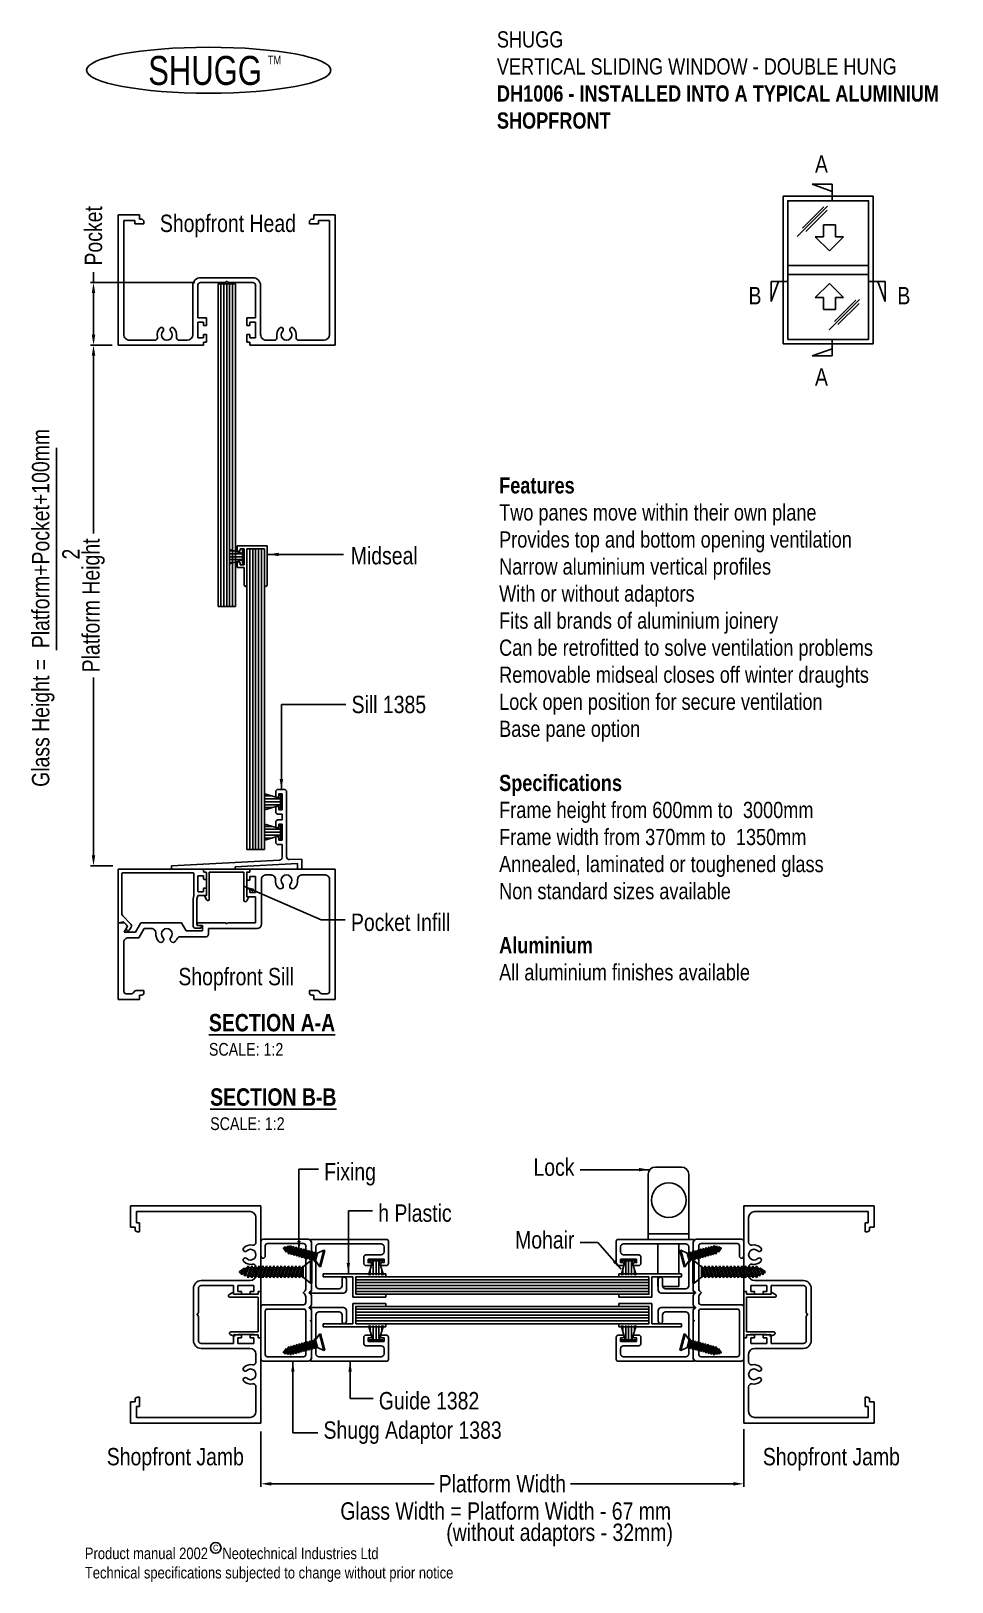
# Paper-space layout 'Layout1' of a CAD drawing. Extents: x -87 to 72, y -147 to 120.
# The model-space entities are those that its viewports show. They can reach past a viewport. Long polylines and large blocks are cut down to what shows.
import ezdxf

# ---------------------------------------------------------------- set-up
doc = ezdxf.new("R2010")
doc.units = 0
doc.header["$MEASUREMENT"] = 0
doc.layers.get('0').update_dxf_attribs({"linetype": 'CONTINUOUS'})
doc.layers.get('DEFPOINTS').update_dxf_attribs({"linetype": 'CONTINUOUS'})
for name, color, linetype in [('CYAN', 4, 'CONTINUOUS'), ('DIMENSION', 7, 'CONTINUOUS'), ('GREY', 8, 'CONTINUOUS'), ('Magenta', 6, 'CONTINUOUS'), ('OUTLINE', 2, 'CONTINUOUS'), ('WHITE', 7, 'CONTINUOUS'), ('WIND', 9, 'CONTINUOUS')]:
    doc.layers.add(name, color=color, linetype=linetype)
doc.layers.get('WIND').freeze()
doc.styles.add('SHUGG', font='', dxfattribs={"width": 0.8, "height": 5})
doc.styles.add('stan', font='ARIAL.TTF', dxfattribs={"width": 0.8, "height": 2.2})
doc.styles.add('STAN22', font='ARIAL.TTF', dxfattribs={"width": 0.8, "height": 3})
doc.styles.add('STAN33', font='ARIAL.TTF', dxfattribs={"width": 0.8, "height": 2})
doc.styles.get('SHUGG').set_extended_font_data('QuickType')
doc.dimstyles.new('SHUGG', dxfattribs={"dimtxt": 2.8, "dimasz": 1.8, "dimexe": 0.5, "dimexo": 1, "dimgap": 1, "dimtad": 0, "dimdec": 0, "dimzin": 0, "dimdsep": 46, "dimtxsty": 'STAN22', "dimcen": 0.09, "dimclrt": 2, "dimadec": 0, "dimazin": 0, "dimtfac": 1, "dimtdec": 0, "dimtofl": 0, "dimtmove": 0, "dimatfit": 3, "dimfxl": 0, "dimtolj": 1, "dimtzin": 0, "dimarcsym": 0})

# ---------------------------------------------------------------- blocks, each defined once
blk = doc.blocks.new('*D0')
at = {"layer": 'DEFPOINTS', "color": 0}
for p in [(-47.05, -120.39), (36.3, -119.96), (36.3, -130.42)]:
    blk.add_point(p, dxfattribs=at)
at = {"layer": 'DIMENSION', "color": 0, "lineweight": -2}
for p, q in [((-47.05, -121.39), (-47.05, -130.92)), ((36.3, -120.96), (36.3, -130.92)), ((-45.25, -130.42), (-17.12, -130.42)), ((34.5, -130.42), (6.37, -130.42))]:
    blk.add_line(p, q, dxfattribs=at)
at = {"layer": 'DIMENSION', "color": 0}
for points in [[(-45.25, -130.12), (-45.25, -130.72), (-47.05, -130.42)], [(34.5, -130.12), (34.5, -130.72), (36.3, -130.42)]]:
    blk.add_solid(points, dxfattribs=at)
at = {"layer": 'DIMENSION', "color": 2, "insert": (-5.37, -130.42), "char_height": 3, "attachment_point": 5, "style": 'STAN22'}
blk.add_mtext('\\A1;Platform Width', dxfattribs=at)
blk = doc.blocks.new('*D16')
at = {"layer": 'DEFPOINTS', "color": 0}
for p in [(-75.94, 66.06), (-71.7, 66.06), (-71.6, -23.75)]:
    blk.add_point(p, dxfattribs=at)
at = {"layer": 'DIMENSION', "color": 0, "lineweight": -2}
for p, q in [((-72.7, 66.06), (-76.44, 66.06)), ((-75.94, 64.26), (-75.94, 33.57)), ((-75.94, -21.95), (-75.94, 8.75)), ((-72.6, -23.75), (-76.44, -23.75))]:
    blk.add_line(p, q, dxfattribs=at)
at = {"layer": 'DIMENSION', "color": 0}
for points in [[(-76.24, 64.26), (-75.64, 64.26), (-75.94, 66.06)], [(-76.24, -21.95), (-75.64, -21.95), (-75.94, -23.75)]]:
    blk.add_solid(points, dxfattribs=at)
at = {"layer": 'DIMENSION', "color": 2, "insert": (-75.94, 21.16), "char_height": 3, "attachment_point": 5, "rotation": 90, "style": 'STAN22'}
blk.add_mtext('\\A1;Platform Height', dxfattribs=at)
blk = doc.blocks.new('*D17')
at = {"layer": 'DEFPOINTS', "color": 0}
for p in [(-75.94, 76.86), (-57.45, 76.86), (-71.7, 66.06)]:
    blk.add_point(p, dxfattribs=at)
at = {"layer": 'DIMENSION', "color": 0, "lineweight": -2}
for p, q in [((-75.94, 76.86), (-75.94, 78.66)), ((-58.45, 76.86), (-76.44, 76.86)), ((-75.94, 67.86), (-75.94, 75.06)), ((-72.7, 66.06), (-76.44, 66.06))]:
    blk.add_line(p, q, dxfattribs=at)
at = {"layer": 'DIMENSION', "color": 0}
for points in [[(-76.24, 75.06), (-75.64, 75.06), (-75.94, 76.86)], [(-76.24, 67.86), (-75.64, 67.86), (-75.94, 66.06)]]:
    blk.add_solid(points, dxfattribs=at)
at = {"layer": 'DIMENSION', "color": 2, "insert": (-75.94, 84.94), "char_height": 3, "attachment_point": 5, "rotation": 90, "style": 'STAN22'}
blk.add_mtext('\\A1;Pocket', dxfattribs=at)
blk = doc.blocks.new('0575')
at = {"layer": 'OUTLINE', "linetype": 'Continuous'}
for p, q in [((0, 0), (-45, 0)), ((-45, 0), (-45, -7.4)), ((0, -29.5), (0, 0)), ((-43, -2), (-3.7, -2)), ((-43, -5.8), (-43, -2)), ((-1.7, -4), (-1.7, -12.5839)), ((-45, -7.4), (-43.45, -7.4)), ((-43.45, -7.4), (-43.45, -8.125)), ((-41.9, -5.8), (-43, -5.8)), ((-42.65, -8.925), (-41.9, -8.925)), ((-41.9, -8.925), (-41.9, -5.8)), ((-1.7, -21.1162), (-1.7, -23.8)), ((-3.7, -25.8), (-20.6, -25.8)), ((-23.3, -28.5), (-23.3, -46.5001)), ((-21.6, -36.934), (-21.6, -28.5)), ((-20.6, -27.5), (-9.5, -27.5)), ((-9.5, -27.5), (-9.5, -30.5)), ((-9.5, -30.5), (-6.75, -30.5)), ((-8, -29.5), (-8, -27.5)), ((-8, -27.5), (-2.5, -27.5)), ((-6.75, -29.5), (-8, -29.5)), ((-6.75, -30.5), (-6.75, -29.5)), ((-3.75, -29.5), (-3.75, -30.5)), ((-2.5, -29.5), (-3.75, -29.5)), ((-3.75, -30.5), (-1, -30.5)), ((-2.5, -27.5), (-2.5, -29.5)), ((-1, -29.5), (0, -29.5)), ((-1, -30.5), (-1, -29.5)), ((-21.659, -37.076), (-21.942, -37.359)), ((-21.659, -37.924), (-21.942, -37.641)), ((-21.6, -38.066), (-21.6, -46.5001)), ((-20.6, -47.5001), (-9.5, -47.5001)), ((-9.5, -44.5001), (-6.75, -44.5001)), ((-9.5, -47.5001), (-9.5, -44.5001)), ((-8, -45.5001), (-8, -47.5001)), ((-6.75, -45.5001), (-8, -45.5001)), ((-8, -47.5001), (-2.5, -47.5001)), ((-6.75, -44.5001), (-6.75, -45.5001)), ((-3.75, -44.5001), (-1, -44.5001)), ((-3.75, -45.5001), (-3.75, -44.5001)), ((-2.5, -45.5001), (-3.75, -45.5001)), ((-2.5, -47.5001), (-2.5, -45.5001)), ((-1, -44.5001), (-1, -45.5001)), ((-1, -45.5001), (0, -45.5001)), ((0, -45.5001), (0, -75.0001)), ((-20.6, -49.2001), (-3.7, -49.2001)), ((-1.7, -53.8839), (-1.7, -51.2001)), ((-1.7, -71.0001), (-1.7, -62.4162)), ((-45, -75.0001), (-45, -67.6001)), ((-45, -67.6001), (-43.45, -67.6001)), ((-43.45, -67.6001), (-43.45, -66.8751)), ((-43, -69.2001), (-43, -73.0001)), ((-41.9, -69.2001), (-43, -69.2001)), ((-42.65, -66.0751), (-41.9, -66.0751)), ((-41.9, -66.0751), (-41.9, -69.2001)), ((-43, -73.0001), (-3.7, -73.0001)), ((0, -75.0001), (-45, -75.0001))]:
    blk.add_line(p, q, dxfattribs=at)
for centre, radius, start, end in [((-3.7, -4), 2, 0, 90), ((-42.65, -8.125), 0.8, 180, 270), ((-5.3769, -15), 0.75, 134.639773, 314.639773), ((-3.55, -16.85), 3.35, 78.732, 134.639773), ((-3.55, -16.85), 1.85, 225.360227, 134.639773), ((-2.7, -12.5839), 1, 258.732, 0), ((-5.3769, -18.7), 0.75, 45.360227, 225.360227), ((-3.55, -16.85), 3.35, 225.360227, 281.268), ((-2.7, -21.1162), 1, 0, 101.268), ((-20.6, -28.5), 2.7, 90, 180), ((-3.7, -23.8), 2, 270, 0), ((-20.6, -28.5), 1, 90, 180), ((-21.8, -37.5), 0.2, 134.9985, 224.999), ((-21.8, -36.934), 0.2, 315, 0), ((-21.8, -38.066), 0.2, 0, 45), ((-20.6, -46.5001), 2.7, 180, 270), ((-20.6, -46.5001), 1, 180, 270), ((-3.7, -51.2001), 2, 0, 90), ((-5.3769, -56.3001), 0.75, 134.639773, 314.639773), ((-3.55, -58.1501), 3.35, 78.732, 134.639773), ((-3.55, -58.1501), 1.85, 225.360227, 134.639773), ((-2.7, -53.8839), 1, 258.732, 0), ((-5.3769, -60.0001), 0.75, 45.360227, 225.360227), ((-3.55, -58.1501), 3.35, 225.360227, 281.268), ((-2.7, -62.4162), 1, 0, 101.268), ((-42.65, -66.8751), 0.8, 90.000017, 180), ((-3.7, -71.0001), 2, 270, 0)]:
    blk.add_arc(centre, radius, start, end, dxfattribs=at)
blk = doc.blocks.new('7753')
at = {"layer": 'OUTLINE', "linetype": 'Continuous'}
for p, q in [((0, 0), (0, -45)), ((29.5, 0), (0, 0)), ((29.5, 0), (29.5, -1)), ((2, -3.5), (2, -42.2)), ((11.51147, -2), (3.5, -2)), ((24, -2), (22.18858, -2)), ((25.5, -3.5), (25.5, -19)), ((27.5, -2.5), (27.5, -8)), ((29.5, -2.5), (27.5, -2.5)), ((30.5, -1), (29.5, -1)), ((29.5, -2.5), (29.5, -3.75)), ((30.5, -3.75), (29.5, -3.75)), ((30.5, -1), (30.5, -3.75)), ((29.5, -8), (27.5, -8)), ((27.5, -9.5), (27.5, -18.5)), ((30.5, -9.5), (27.5, -9.5)), ((30.5, -6.75), (29.5, -6.75)), ((29.5, -6.75), (29.5, -8)), ((30.5, -6.75), (30.5, -9.5)), ((27, -20.5), (43.79999, -20.5)), ((37.1, -18.5), (27.5, -18.5)), ((37.5, -18.89999), (37.1, -18.5)), ((37.5, -18.89999), (37.89999, -18.5)), ((47.29999, -18.5), (37.89999, -18.5)), ((43.79999, -22.5), (43.79999, -20.5)), ((45.79999, -21.3), (45.79999, -19.5)), ((47.29999, -19.5), (45.79999, -19.5)), ((51.5, -21.3), (45.79999, -21.3)), ((51.5, -21.3), (53.11658, -18.5)), ((67.15246, -18.5), (53.11658, -18.5)), ((65.99777, -20.5), (63.48855, -20.5)), ((67.8453, -23.7), (65.99777, -20.5)), ((69, -21.7), (67.15246, -18.5)), ((71.86697, -19.89998), (72.90622, -21.7)), ((71.94644, -19.29643), (72.74289, -18.5)), ((75, -18.5), (72.74289, -18.5)), ((75, -45), (75, -18.5)), ((53.39393, -23.3), (44.59999, -23.3)), ((71.5, -23.7), (67.8453, -23.7)), ((72.90622, -21.7), (69, -21.7)), ((73, -25.2), (73, -42.2)), ((6.2, -41.89999), (8.925, -41.89999)), ((8.925, -41.89999), (8.925, -42.64999)), ((68.80002, -41.89999), (66.07498, -41.89999)), ((66.07498, -41.89999), (66.07498, -42.64999)), ((0, -45), (7.39999, -45)), ((2.8, -43), (4.68013, -43)), ((7.39999, -43.45), (7.39999, -45)), ((7.39999, -43.45), (8.125, -43.45)), ((67.6, -43.45), (66.875, -43.45)), ((67.6, -43.45), (67.6, -45)), ((75, -45), (67.6, -45)), ((72.19998, -43), (70.31985, -43))]:
    blk.add_line(p, q, dxfattribs=at)
for centre, radius, start, end in [((3.5, -3.5), 1.5, 90.0000042, 180.0000198), ((11.51147, -3.5), 1.5, 356.2490569, 90.000021), ((16.85, -3.85001), 3.85, 176.2488365, 222.6011508), ((14.75, -5.77679), 1, 222.7846119, 42.5368848), ((16.85, -3.85001), 1.85, 317.4630227, 222.5369046), ((18.95001, -5.77678), 1, 137.4636618, 317.463653), ((16.85, -3.85001), 3.85, 317.4633665, 3.7509652), ((22.18857, -3.50001), 1.5, 89.999414, 183.7508881), ((24, -3.5), 1.5, 0, 90.0000042), ((27, -19), 1.5, 180.0000198, 270.0000011), ((47.29999, -19), 0.5, 270.0000011, 90.000021), ((58.15001, -22.35001), 1.85, 317.4630227, 222.5369046), ((63.48855, -22), 1.5, 90.0000042, 183.7509453), ((72.29999, -19.64998), 0.5, 135.0000006, 209.9999754), ((44.59999, -22.5), 0.8, 180.0000198, 270.0000011), ((53.39395, -24.8), 1.5, 27.2544965, 90.0005829), ((58.15001, -22.35001), 3.85, 207.2544762, 222.6012081), ((56.05, -24.27679), 1, 222.7846692, 42.5368848), ((60.25001, -24.27678), 1, 137.4636618, 317.463653), ((58.15001, -22.35001), 3.85, 317.4633665, 3.7511371), ((71.5, -25.2), 1.5, 0, 90.0000042), ((2.8, -42.2), 0.8, 180.0000198, 270.0000011), ((4.68013, -42.2), 0.8, 270.0000011, 341.7900659), ((6.2, -42.7), 0.8, 90.0000042, 161.7906132), ((8.125, -42.64999), 0.8, 270.0000011, 359.9999824), ((66.875, -42.64999), 0.8, 179.9999912, 270.0000011), ((68.80002, -42.7), 0.8, 18.2093894, 89.9999985), ((70.31985, -42.2), 0.8, 198.2099937, 270.0000011), ((72.19998, -42.2), 0.8, 270.0000011, 359.9999824)]:
    blk.add_arc(centre, radius, start, end, dxfattribs=at)
blk = doc.blocks.new('8136')
at = {"layer": 'OUTLINE', "linetype": 'Continuous'}
for p, q in [((0, 18.1), (0, 0)), ((0.2, 18.3), (29.3, 18.3)), ((1.3, 16.8), (1.3, 2.886)), ((1.5, 17), (26, 17)), ((26.2, 16.8), (26.2, 9.2)), ((29.5, 18.1), (29.5, 17.5)), ((29.7, 17.3), (30.3, 17.3)), ((30.5, 17.1), (30.5, 14.95)), ((27.5, 15.8), (27.5, 10.7)), ((29.3, 16), (27.7, 16)), ((29.5, 14.95), (29.5, 15.8)), ((29.5, 10.7), (29.5, 11.55)), ((30.3, 14.75), (29.7, 14.75)), ((29.7, 11.75), (30.3, 11.75)), ((30.5, 11.55), (30.5, 9.4)), ((26.2, 9.2), (25.9, 8.081)), ((25.9, 8.081), (25.9, -1.1)), ((27.2, 7.883), (27.2, -0.9)), ((27.506, 9.052), (27.207, 7.935)), ((27.7, 10.5), (29.3, 10.5)), ((30.3, 9.2), (27.7, 9.2)), ((0.237, -0.196), (1.845, 0.089)), ((4.333, -0.557), (1.594, 2.179)), ((1.845, 0.089), (3.141, -1.207)), ((3.172, -1.451), (2.873, -1.971)), ((3.995, -2.627), (4.493, -1.765)), ((28.298, -2.1), (26.9, -2.1)), ((27.4, -1.1), (28.3, -1.1))]:
    blk.add_line(p, q, dxfattribs=at)
for centre, radius, start, end in [((0.2, 18.1), 0.2, 90, 180), ((1.5, 16.8), 0.2, 90, 180), ((26, 16.8), 0.2, 0, 90), ((29.3, 18.1), 0.2, 0, 90), ((29.7, 17.5), 0.2, 180, 270), ((30.3, 17.1), 0.2, 0, 90), ((27.7, 15.8), 0.2, 90, 180), ((29.3, 15.8), 0.2, 0, 90), ((29.7, 14.95), 0.2, 180, 270), ((29.7, 11.55), 0.2, 90, 180), ((30.3, 14.95), 0.2, 270, 0), ((30.3, 11.55), 0.2, 0, 90), ((27.4, 7.883), 0.2, 165.0016, 179.99563), ((27.7, 10.7), 0.2, 180, 270), ((27.7, 9), 0.2, 90, 165.0016), ((29.3, 10.7), 0.2, 270, 0), ((30.3, 9.4), 0.2, 270, 0), ((0.2, 0), 0.2, 180, 280.584), ((2.3, 2.886), 1, 180, 225.042), ((3.433, -2.3), 0.65, 149.592, 329.793), ((3, -1.35), 0.2, 329.415, 45.416), ((3.627, -1.265), 1, 329.996, 45.042), ((26.9, -1.1), 1, 180, 270), ((27.4, -0.9), 0.2, 180, 270), ((28.3, -1.6), 0.5, 269.712, 90.0731)]:
    blk.add_arc(centre, radius, start, end, dxfattribs=at)
blk = doc.blocks.new('SHUGGLK')
for p, q in [((-14, 0), (-14, 22.5)), ((-11.5, 25), (-2.5, 25)), ((0, 22.5), (0, 0)), ((0, 2), (-14, 2)), ((0, 0), (-14, 0)), ((-10.6, -11.9), (-10.6, -1.55)), ((-10.6, -1.55), (-3.4, -1.55)), ((-3.4, -1.55), (-3.4, -11.9)), ((-10.6, -16.23), (-10.6, -12.9)), ((-3.4, -12.9), (-3.4, -16.23)), ((-10.4, -16.23), (-10.6, -16.23)), ((-3.4, -16.23), (-8.9, -16.23))]:
    blk.add_line(p, q)
blk.add_circle((-6.88, 13.55), 6)
for centre, start, end in [((-11.5, 22.5), 90, 180), ((-2.5, 22.5), 0, 90)]:
    blk.add_arc(centre, 2.5, start, end)
blk = doc.blocks.new('cs6g25')
at = {"linetype": 'Continuous'}
for p, q in [((3.86, 0.5), (-3.86, 0.5)), ((3.86, 0), (-3.86, 0)), ((-2.05, -2.45), (-1.46, -2.96)), ((-2.05, -2.45), (-1.81, -2.45)), ((-2.05, -3.71), (-1.46, -3.71)), ((-2.05, -3.71), (-1.46, -4.23)), ((-2.05, -4.97), (-1.46, -5.49)), ((-2.05, -4.97), (-1.46, -4.97)), ((1.76, -2.5), (-1.76, -2.5)), ((-1.46, -2.96), (-1.46, -3.71)), ((-1.46, -2.96), (1.46, -4.06)), ((-1.46, -3.71), (1.46, -4.74)), ((-1.46, -4.23), (1.46, -5.33)), ((-1.46, -4.41), (-1.46, -4.97)), ((-1.46, -4.97), (1.46, -6)), ((-1.3, -2.5), (1.46, -3.47)), ((0.66, -2.5), (1.46, -2.8)), ((1.46, -2.8), (1.46, -3.47)), ((2.05, -3.94), (1.46, -3.47)), ((2.05, -3.94), (1.46, -4.06)), ((1.46, -4.06), (1.46, -4.74)), ((2.05, -5.2), (1.46, -4.74)), ((2.05, -5.2), (1.46, -5.33)), ((1.46, -5.33), (1.46, -6)), ((2.05, -2.67), (1.79, -2.47)), ((-2.05, -6.24), (-1.46, -6.76)), ((-2.05, -6.24), (-1.46, -6.24)), ((-2.05, -7.5), (-1.46, -8.02)), ((-2.05, -7.5), (-1.46, -7.5)), ((-2.05, -8.77), (-1.46, -9.28)), ((-2.05, -8.77), (-1.46, -8.77)), ((-2.05, -10.03), (-1.46, -10.55)), ((-2.05, -10.03), (-1.46, -10.03)), ((-1.46, -6.24), (-1.46, -5.49)), ((-1.46, -5.49), (1.46, -6.59)), ((-1.46, -6.24), (1.46, -7.26)), ((-1.46, -6.76), (-1.46, -7.5)), ((-1.46, -6.76), (1.46, -7.86)), ((-1.46, -7.5), (1.46, -8.53)), ((-1.46, -8.02), (-1.46, -8.77)), ((-1.46, -8.02), (1.46, -9.12)), ((-1.46, -8.77), (1.46, -9.79)), ((-1.46, -9.28), (1.46, -10.38)), ((-1.46, -10.03), (-1.46, -9.28)), ((-1.46, -10.03), (1.46, -11.06)), ((-1.46, -10.55), (-1.46, -11.29)), ((-1.46, -10.55), (1.46, -11.65)), ((2.05, -6.47), (1.46, -6)), ((2.05, -6.47), (1.46, -6.59)), ((1.46, -6.59), (1.46, -7.26)), ((2.05, -7.73), (1.46, -7.26)), ((2.05, -7.73), (1.46, -7.86)), ((1.46, -7.86), (1.46, -8.53)), ((2.05, -8.99), (1.46, -8.53)), ((2.05, -8.99), (1.46, -9.12)), ((1.46, -9.12), (1.46, -9.79)), ((2.05, -10.26), (1.46, -9.79)), ((2.05, -10.26), (1.46, -10.38)), ((1.46, -10.38), (1.46, -11.06)), ((-2.05, -11.3), (-1.46, -11.29)), ((-2.05, -11.3), (-1.46, -11.81)), ((-2.05, -12.56), (-1.46, -12.56)), ((-2.05, -12.56), (-1.46, -13.08)), ((-2.05, -13.82), (-1.46, -13.82)), ((-2.05, -13.82), (-1.46, -14.34)), ((-2.05, -15.09), (-1.46, -15.09)), ((-2.05, -15.09), (-1.46, -15.61)), ((-1.46, -11.29), (1.46, -12.32)), ((-1.46, -11.81), (1.46, -12.91)), ((-1.46, -12), (-1.46, -12.56)), ((-1.46, -12.56), (1.46, -13.59)), ((-1.46, -13.82), (-1.46, -13.08)), ((-1.46, -13.08), (1.46, -14.18)), ((-1.46, -13.82), (1.46, -14.85)), ((-1.46, -14.34), (-1.46, -15.09)), ((-1.46, -14.34), (1.46, -15.44)), ((-1.46, -15.09), (1.46, -16.11)), ((-1.46, -15.61), (-1.46, -16.35)), ((-1.46, -15.61), (1.46, -16.71)), ((2.05, -11.52), (1.46, -11.06)), ((2.05, -11.52), (1.46, -11.65)), ((1.46, -11.65), (1.46, -12.32)), ((2.05, -12.79), (1.46, -12.32)), ((2.05, -12.79), (1.46, -12.91)), ((1.46, -12.91), (1.46, -13.59)), ((2.05, -14.05), (1.46, -13.59)), ((2.05, -14.05), (1.46, -14.18)), ((1.46, -14.18), (1.46, -14.85)), ((2.05, -15.32), (1.46, -14.85)), ((2.05, -15.32), (1.46, -15.44)), ((1.46, -15.44), (1.46, -16.11)), ((-2.05, -16.35), (-1.46, -16.35)), ((-2.05, -16.35), (-1.46, -16.87)), ((-2.05, -17.62), (-1.46, -17.62)), ((-2.05, -17.62), (-1.46, -18.13)), ((-2.05, -18.88), (-1.46, -18.88)), ((-2.05, -18.88), (-1.46, -19.4)), ((-2.05, -20.15), (-1.46, -20.14)), ((-2.05, -20.15), (-1.46, -20.66)), ((-2.05, -21.41), (-1.46, -21.41)), ((-2.05, -21.41), (-1.46, -21.93)), ((-1.46, -16.35), (1.46, -17.38)), ((-1.46, -16.87), (-1.46, -17.62)), ((-1.46, -16.87), (1.46, -17.97)), ((-1.46, -17.62), (1.46, -18.64)), ((-1.46, -18.13), (-1.46, -18.88)), ((-1.46, -18.13), (1.46, -19.23)), ((-1.46, -18.88), (1.46, -19.91)), ((-1.46, -19.4), (-1.46, -20.14)), ((-1.46, -19.4), (1.46, -20.5)), ((-1.46, -20.14), (1.46, -21.17)), ((-1.46, -20.66), (-1.46, -21.41)), ((-1.46, -20.66), (1.46, -21.76)), ((-1.46, -21.41), (0.93, -22.25)), ((2.05, -16.58), (1.46, -16.11)), ((2.05, -16.58), (1.46, -16.71)), ((1.46, -16.71), (1.46, -17.38)), ((2.05, -17.84), (1.46, -17.38)), ((2.05, -17.84), (1.46, -17.97)), ((1.46, -17.97), (1.46, -18.64)), ((2.05, -19.11), (1.46, -18.64)), ((2.05, -19.11), (1.46, -19.23)), ((1.46, -19.23), (1.46, -19.91)), ((2.05, -20.37), (1.46, -19.91)), ((2.05, -20.37), (1.46, -20.5)), ((1.46, -20.5), (1.46, -21.17)), ((2.05, -21.64), (1.46, -21.17)), ((-1.46, -21.93), (-0.82, -22.9)), ((-1.46, -21.93), (0.93, -22.83)), ((-1.41, -22.91), (-0.82, -22.9)), ((-1.41, -22.91), (-0.82, -23.42)), ((-0.82, -22.9), (0.42, -23.34)), ((-0.82, -23.42), (0.42, -23.89)), ((-0.82, -23.42), (-0.17, -24.5)), ((-0.17, -24.5), (0.18, -24.5)), ((0.42, -23.89), (0.18, -24.5)), ((0.93, -22.83), (0.42, -23.34)), ((0.97, -23.77), (0.42, -23.34)), ((0.97, -23.77), (0.42, -23.89)), ((1.46, -21.76), (0.93, -22.25)), ((1.51, -22.71), (0.93, -22.25)), ((1.51, -22.71), (0.93, -22.83)), ((2.05, -21.64), (1.46, -21.76))]:
    blk.add_line(p, q, dxfattribs=at)
for p, q in [((-3.86, 0.5), (-3.86, 0)), ((-3.86, 0), (-1.76, -2.5)), ((3.86, 0), (1.76, -2.5)), ((3.86, 0.5), (3.86, 0)), ((2.05, -2.67), (1.46, -2.8))]:
    blk.add_line(p, q)
blk = doc.blocks.new('n1383')
at = {"flags": 128}
for points in [[(17.5, -27.7), (17.5, -36.3), (17.1, -36.7), (17.5, -37.1), (17.5, -39.9, -0.414214), (16.1, -41.3), (0.8, -41.3, -0.414214), (0, -40.5), (0, -22.6, -0.414214), (0.8, -21.8), (14.75, -21.8, 0.414214), (15.5, -21.05), (15.5, -19.1, 0.272842), (14.78, -17.88, -0.589574), (14.78, -17.52, 0.272842), (15.5, -16.3), (15.5, -1.45, 0.414214), (14.75, -0.7), (2.25, -0.7, 0.414214), (1.5, -1.45), (1.5, -5, -0.414214), (0.75, -5.75, -0.414214), (0, -5), (0, 0, -0.414214), (0.8, 0.8), (16.1, 0.8, -0.414214), (17.5, -0.6), (17.5, -7.3), (17.1, -7.7), (17.5, -8.1), (17.5, -11.75), (17.1, -12.15), (17.5, -12.55), (17.5, -16.3, -0.272842), (16.78, -17.52, 0.589574), (16.78, -17.88, -0.272842), (17.5, -19.1), (17.5, -21.4, -0.272842), (16.78, -22.62, 0.589574), (16.78, -22.97, -0.272842), (17.5, -24.2), (17.5, -26.9), (17.1, -27.3)], [(15.5, -39.05, -0.414214), (14.75, -39.8), (2.25, -39.8, -0.414214), (1.5, -39.05), (1.5, -24.05, -0.414214), (2.25, -23.3), (14.75, -23.3, -0.414214), (15.5, -24.05)]]:
    blk.add_lwpolyline(points, format="xyb", close=True, dxfattribs=at)
blk = doc.blocks.new('CS4G12')
for p, q in [((2.9, 0.38), (-2.9, 0.38)), ((-2.9, 0.38), (-2.9, 0)), ((2.9, 0), (-2.9, 0)), ((-2.9, 0), (-1.32, -1.88)), ((2.9, 0), (1.32, -1.88)), ((2.9, 0.38), (2.9, 0)), ((-1.54, -1.83), (-1.09, -2.22)), ((-1.54, -1.83), (-1.36, -1.83)), ((-1.54, -2.78), (-1.09, -2.78)), ((-1.54, -2.78), (-1.09, -3.17)), ((-1.54, -3.73), (-1.09, -4.12)), ((-1.54, -3.73), (-1.09, -3.73)), ((-1.54, -4.68), (-1.09, -5.07)), ((-1.54, -4.68), (-1.09, -4.68)), ((1.32, -1.88), (-1.32, -1.88)), ((-1.09, -2.22), (-1.09, -2.78)), ((-1.09, -2.22), (1.09, -3.05)), ((-1.09, -2.78), (1.09, -3.55)), ((-1.09, -3.17), (1.09, -4)), ((-1.09, -3.31), (-1.09, -3.73)), ((-1.09, -3.73), (1.09, -4.5)), ((-1.09, -4.68), (-1.09, -4.12)), ((-1.09, -4.12), (1.09, -4.94)), ((-1.09, -4.68), (1.09, -5.45)), ((-1.09, -5.07), (-1.09, -5.63)), ((-1.09, -5.07), (1.09, -5.89)), ((-0.97, -1.88), (1.09, -2.6)), ((0.5, -1.88), (1.09, -2.1)), ((1.54, -2), (1.09, -2.1)), ((1.09, -2.1), (1.09, -2.6)), ((1.54, -2.95), (1.09, -2.6)), ((1.54, -2.95), (1.09, -3.05)), ((1.09, -3.05), (1.09, -3.55)), ((1.54, -3.9), (1.09, -3.55)), ((1.54, -3.9), (1.09, -4)), ((1.09, -4), (1.09, -4.5)), ((1.54, -4.85), (1.09, -4.5)), ((1.54, -4.85), (1.09, -4.94)), ((1.09, -4.94), (1.09, -5.45)), ((1.54, -2), (1.34, -1.85)), ((-1.54, -5.63), (-1.09, -6.02)), ((-1.54, -5.63), (-1.09, -5.63)), ((-1.54, -6.58), (-1.09, -6.57)), ((-1.54, -6.58), (-1.09, -6.96)), ((-1.54, -7.52), (-1.09, -7.91)), ((-1.54, -7.52), (-1.09, -7.52)), ((-1.54, -8.47), (-1.09, -8.86)), ((-1.54, -8.47), (-1.09, -8.47)), ((-1.54, -9.42), (-1.09, -9.81)), ((-1.54, -9.42), (-1.09, -9.42)), ((-1.54, -10.37), (-1.09, -10.76)), ((-1.54, -10.37), (-1.09, -10.37)), ((-1.09, -5.63), (1.09, -6.4)), ((-1.09, -6.02), (-1.09, -6.57)), ((-1.09, -6.02), (1.09, -6.84)), ((-1.09, -6.57), (1.09, -7.34)), ((-1.09, -6.96), (1.09, -7.79)), ((-1.09, -7.52), (-1.09, -6.96)), ((-1.09, -7.52), (1.09, -8.29)), ((-1.09, -7.91), (1.09, -8.74)), ((-1.09, -7.91), (-1.09, -8.47)), ((-1.09, -8.47), (1.09, -9.24)), ((-1.09, -8.86), (1.09, -9.68)), ((-1.09, -8.86), (-1.09, -9.42)), ((-1.09, -9.42), (1.09, -10.19)), ((-1.09, -9.81), (1.09, -10.63)), ((-1.09, -9.81), (-1.09, -10.37)), ((-1.09, -10.37), (1.09, -11.14)), ((1.54, -5.8), (1.09, -5.45)), ((1.54, -5.8), (1.09, -5.89)), ((1.09, -5.89), (1.09, -6.4)), ((1.54, -6.75), (1.09, -6.4)), ((1.54, -6.75), (1.09, -6.84)), ((1.09, -6.84), (1.09, -7.34)), ((1.54, -7.69), (1.09, -7.34)), ((1.54, -7.69), (1.09, -7.79)), ((1.09, -7.79), (1.09, -8.29)), ((1.54, -8.64), (1.09, -8.29)), ((1.54, -8.64), (1.09, -8.74)), ((1.09, -8.74), (1.09, -9.24)), ((1.54, -9.59), (1.09, -9.24)), ((1.54, -9.59), (1.09, -9.68)), ((1.09, -9.68), (1.09, -10.19)), ((1.54, -10.54), (1.09, -10.19)), ((1.54, -10.54), (1.09, -10.63)), ((1.09, -10.63), (1.09, -11.14)), ((-1.54, -11.32), (-1.09, -11.7)), ((-1.54, -11.32), (-1.09, -11.32)), ((-1.09, -10.76), (1.09, -11.58)), ((-1.09, -10.76), (-1.09, -11.32)), ((-1.09, -11.32), (0.7, -11.95)), ((-1.09, -11.7), (0.7, -12.38)), ((-1.09, -11.7), (-0.61, -12.44)), ((-1.06, -12.44), (-0.61, -12.83)), ((-1.06, -12.44), (-0.61, -12.44)), ((-0.61, -12.44), (0.32, -12.76)), ((-0.61, -12.83), (-0.13, -13.63)), ((-0.61, -12.83), (0.31, -13.18)), ((-0.13, -13.63), (0.14, -13.63)), ((0.31, -13.18), (0.14, -13.63)), ((0.73, -13.09), (0.31, -13.18)), ((0.7, -12.38), (0.32, -12.76)), ((0.73, -13.09), (0.32, -12.76)), ((1.09, -11.58), (0.7, -11.95)), ((1.13, -12.29), (0.7, -11.95)), ((1.13, -12.29), (0.7, -12.38)), ((1.54, -11.49), (1.09, -11.14)), ((1.54, -11.49), (1.09, -11.58))]:
    blk.add_line(p, q)
blk = doc.blocks.new('n1382')
at = {"flags": 128}
blk.add_lwpolyline([(19.78, -6.8), (25.28, -6.8), (25.28, -8), (24.53, -8, 1), (24.53, -9), (26.03, -9, 0.414214), (26.78, -8.25), (26.78, -0.5, 0.414214), (26.28, 0), (0, 0, 0.668179), (-0.14, -0.34), (0.28, -0.76), (0.28, -17.74), (-0.14, -18.16, 0.668179), (0, -18.5), (11.28, -18.5, 0.414214), (12.28, -17.5), (12.28, -13.75, 1), (10.78, -13.75), (10.78, -16, -0.414214), (9.78, -17), (2.78, -17, -0.414214), (1.78, -16), (1.78, -8.1), (1.18, -7.5), (1.78, -6.9), (1.78, -2.5, -0.414214), (2.78, -1.5), (24.28, -1.5, -0.414214), (25.28, -2.5), (25.28, -4.3, -0.414214), (24.28, -5.3), (19.03, -5.3, 0.414214), (18.28, -6.05), (18.28, -8.25, 0.414214), (19.03, -9), (20.53, -9, 1), (20.53, -8), (19.78, -8)], format="xyb", close=True, dxfattribs=at)
blk = doc.blocks.new('wp48x55')
for p, q in [((0, 2.4), (0.6, 2.4)), ((0, -2.4), (0, 2.4)), ((0.6, 1.13), (5.5, 2.6)), ((0.6, 2.4), (0.6, -2.4)), ((0.6, 1), (5.5, 1)), ((0.6, 0), (5.5, 0)), ((3.5, 2), (5.5, 2)), ((0.6, -2.4), (0, -2.4)), ((0.6, -1), (5.5, -1)), ((0.6, -1.13), (5.5, -2.6)), ((3.5, -2), (5.5, -2))]:
    blk.add_line(p, q)
blk = doc.blocks.new('NT6287PL')
at = {"layer": 'OUTLINE', "linetype": 'Continuous'}
for p, q in [((0, 0), (-21.71, 0)), ((-21.71, -1), (-21.71, 0)), ((0, -1), (0, 0)), ((-21.71, -1), (-11.31, -1)), ((-11.31, -1), (-11.31, -7)), ((0, -1), (-10.31, -1)), ((-10.31, -1), (-10.31, -8)), ((-21.71, -7), (-11.31, -7)), ((-21.71, -8), (-21.71, -7)), ((-10.31, -8), (-21.71, -8))]:
    blk.add_line(p, q, dxfattribs=at)
blk = doc.blocks.new('NT5837')
at = {"layer": 'OUTLINE', "linetype": 'Continuous'}
for p, q in [((-6.05, 27.5), (-8.25, 27.5)), ((-9, 26.75), (-9, 25.25)), ((-8, 26), (-8, 25.25)), ((-6.8, 26), (-8, 26)), ((-6.8, 26), (-6.8, 20.5)), ((-5.3, 26.75), (-5.3, 4.28)), ((-9, 21.25), (-9, 19.75)), ((-9, 16.25), (-9, 14.75)), ((-6.8, 19), (-8.25, 19)), ((-6.8, 17), (-8.25, 17)), ((-8, 21.25), (-8, 20.5)), ((-6.8, 20.5), (-8, 20.5)), ((-6.8, 19), (-6.8, 17)), ((-9, 10.75), (-9, 9.25)), ((-8, 15.5), (-8, 14.75)), ((-6.8, 15.5), (-8, 15.5)), ((-8, 10.75), (-8, 10)), ((-6.8, 15.5), (-6.8, 10)), ((-6.8, 8.5), (-8.25, 8.5)), ((-6.8, 10), (-8, 10)), ((-6.8, 8.5), (-6.8, 4.1)), ((-7.75, 3.1), (-45, 1.19)), ((-45, 1.19), (-45, 0)), ((-1.5, 1.92), (-23, 0.82)), ((-23, 0.82), (-23, 0)), ((0, 3.5), (-4.25, 3.28)), ((-1.5, 1.92), (-1.5, 0)), ((0, 0), (-1.5, 0)), ((0, 3.5), (0, 0))]:
    blk.add_line(p, q, dxfattribs=at)
at = {"layer": 'OUTLINE'}
blk.add_line((-23, 0), (-45, 0), dxfattribs=at)
at = {"layer": 'OUTLINE', "linetype": 'Continuous'}
for centre, radius, start, end in [((-8.25, 26.75), 0.75, 90, 180), ((-6.05, 26.75), 0.75, 0, 90), ((-8.5, 25.25), 0.5, 180, 0), ((-8.5, 21.25), 0.5, 0, 180), ((-8.25, 19.75), 0.75, 180, 270), ((-8.25, 16.25), 0.75, 90, 180), ((-8.5, 14.75), 0.5, 180, 0), ((-8.5, 10.75), 0.5, 0, 180), ((-8.25, 9.25), 0.75, 180, 270), ((-7.8, 4.1), 1, 272.9386, 0), ((-4.3, 4.28), 1, 180, 272.9386)]:
    blk.add_arc(centre, radius, start, end, dxfattribs=at)
blk = doc.blocks.new('wp48x60')
for p, q in [((0, 2.4), (0.6, 2.4)), ((0, -2.4), (0, 2.4)), ((0.6, 1.13), (6, 2.75)), ((0.6, 2.4), (0.6, -2.4)), ((0.6, 1), (6, 1)), ((0.6, 0), (6, 0)), ((3.5, 2), (6, 2)), ((0.6, -2.4), (0, -2.4)), ((0.6, -1), (6, -1)), ((0.6, -1.13), (6, -2.75)), ((3.5, -2), (6, -2))]:
    blk.add_line(p, q)
blk = doc.blocks.new('midseal')
at = {"layer": 'Magenta'}
for p, q in [((-9.4, -0.5), (-9.4, 1)), ((1, 1), (-9.4, 1)), ((-8.4, -0.5), (-8.4, 0)), ((-7, 0), (-8.4, 0)), ((-7, -5.52), (-7, 0)), ((-6, -12.5), (-6, 0)), ((0, 0), (-6, 0)), ((0, -12.5), (0, 0)), ((1, -12.5), (1, 1)), ((-9.4, -6.52), (-9.4, -5.02)), ((-8.4, -5.52), (-8.4, -5.02)), ((-7, -6.52), (-9.4, -6.52)), ((-7, -5.52), (-8.4, -5.52)), ((-7, -12.5), (-7, -6.52))]:
    blk.add_line(p, q, dxfattribs=at)
for centre, start, end in [((-8.9, -0.5), 180, 0), ((-8.9, -5.02), 0, 180), ((-6.5, -12.5), 180, 0), ((0.5, -12.5), 180, 0)]:
    blk.add_arc(centre, 0.5, start, end, dxfattribs=at)
blk = doc.blocks.new('wp48x50')
for p, q in [((0, -2.4), (0, 2.4)), ((0, 2.4), (0.6, 2.4)), ((0.6, 1.13), (5, 2.45)), ((0.6, 2.4), (0.6, -2.4)), ((0.6, 1), (5, 1)), ((0.6, 0), (5, 0)), ((3.5, 2), (5, 2)), ((0.6, -2.4), (0, -2.4)), ((0.6, -1), (5, -1)), ((0.6, -1.13), (5, -2.45)), ((3.5, -2), (5, -2))]:
    blk.add_line(p, q)

msp = doc.modelspace()

# ---------------------------------------------------------------- linework, layer by layer
at = {"layer": 'CYAN'}
for p, q in [((645.75, 280.26), (658.97, 280.26)), ((645.75, 280.26), (658.97, 275.44)), ((658.97, 280.26), (658.97, 269.23)), ((653.12, 245.23), (653.12, 253.23)), ((653.12, 253.23), (661.12, 253.23)), ((661.12, 245.23), (661.12, 253.23)), ((30.45, 245.04), (30.45, 133.62)), ((30.45, 245.04), (36.45, 245.04)), ((36.45, 245.04), (36.45, 133.62)), ((657.12, 235.86), (647.75, 245.23)), ((647.75, 245.23), (653.12, 245.23)), ((657.12, 235.86), (666.49, 245.23)), ((661.12, 245.23), (666.49, 245.23)), ((618.41, 215.48), (629.43, 215.48)), ((618.41, 202.26), (623.22, 215.48)), ((618.41, 202.26), (618.41, 215.48)), ((657.12, 214.2), (647.75, 204.83)), ((657.12, 214.2), (666.49, 204.83)), ((694.22, 215.48), (683.2, 215.48)), ((694.22, 202.26), (689.4, 215.48)), ((694.22, 202.26), (694.22, 215.48)), ((647.75, 204.83), (653.12, 204.83)), ((653.12, 204.83), (653.12, 196.83)), ((661.12, 204.83), (666.49, 204.83)), ((661.12, 204.83), (661.12, 196.83)), ((653.12, 196.83), (661.12, 196.83)), ((658.97, 165.88), (658.97, 176.91)), ((645.75, 165.88), (658.97, 170.7)), ((645.75, 165.88), (658.97, 165.88)), ((40.45, 153.62), (40.45, 49.85)), ((46.45, 153.62), (40.45, 153.62)), ((46.45, 153.62), (46.45, 49.85)), ((36.45, 133.62), (30.45, 133.62)), ((46.45, 49.85), (40.45, 49.85))]:
    msp.add_line(p, q, dxfattribs=at)
for points in [[(317.07, 146.68), (418.27, 146.68), (418.27, 152.68), (317.07, 152.68)], [(317.07, 136.48), (418.27, 136.48), (418.27, 142.48), (317.07, 142.48)]]:
    msp.add_lwpolyline(points, close=True, dxfattribs=at)
at = {"layer": 'GREY'}
for p, q in [((31.45, 245.04), (31.45, 133.62)), ((32.45, 245.04), (32.45, 133.62)), ((33.45, 245.04), (33.45, 133.62)), ((34.45, 245.04), (34.45, 133.62)), ((35.45, 245.04), (35.45, 133.62)), ((41.45, 153.62), (41.45, 49.85)), ((42.45, 153.62), (42.45, 49.85)), ((43.45, 153.62), (43.45, 49.85)), ((44.45, 153.62), (44.45, 49.85)), ((45.45, 153.62), (45.45, 49.85)), ((317.07, 151.68), (418.27, 151.68)), ((317.07, 150.68), (418.27, 150.68)), ((317.07, 149.68), (418.27, 149.68)), ((317.07, 148.68), (418.27, 148.68)), ((317.07, 147.68), (418.27, 147.68)), ((317.07, 141.48), (418.27, 141.48)), ((317.07, 140.48), (418.27, 140.48)), ((317.07, 139.48), (418.27, 139.48)), ((317.07, 138.48), (418.27, 138.48)), ((317.07, 137.48), (418.27, 137.48))]:
    msp.add_line(p, q, dxfattribs=at)
at = {"layer": 'OUTLINE'}
for p, q in [((274.83, 147.36), (273.36, 146.63)), ((283.33, 145.68), (273.58, 145.68)), ((274.83, 147.36), (274.83, 146.68)), ((275.03, 146.68), (274.83, 146.68)), ((283.35, 146.73), (276.7, 146.73)), ((283.33, 133.73), (283.33, 145.67)), ((284.33, 131.68), (284.33, 147.73)), ((451.02, 131.68), (451.02, 147.73)), ((452, 146.73), (458.65, 146.73)), ((452.02, 145.68), (461.77, 145.68)), ((452.02, 133.73), (452.02, 145.67)), ((460.32, 146.68), (460.52, 146.68)), ((460.52, 147.36), (460.52, 146.68)), ((460.52, 147.36), (461.99, 146.63)), ((275.23, 132.06), (273.75, 132.78)), ((283.33, 133.73), (273.98, 133.73)), ((275.23, 132.06), (275.23, 132.73)), ((275.43, 132.73), (275.23, 132.73)), ((282.05, 132.73), (276.5, 132.73)), ((452.02, 133.73), (461.37, 133.73)), ((453.3, 132.73), (458.85, 132.73)), ((459.92, 132.73), (460.12, 132.73)), ((460.12, 132.06), (461.59, 132.78)), ((460.12, 132.06), (460.12, 132.73)), ((25.4, 43.02), (41.45, 43.02)), ((26.45, 40.74), (26.45, 35.19)), ((27.45, 42.02), (27.45, 32.67)), ((27.45, 42.02), (39.38, 42.02)), ((39.4, 42.02), (39.4, 32.27)), ((40.45, 42.04), (40.45, 35.39)), ((25.77, 33.92), (26.5, 32.44)), ((25.77, 33.92), (26.45, 33.92)), ((26.45, 34.12), (26.45, 33.92)), ((41.07, 33.52), (40.35, 32.05)), ((40.4, 33.72), (40.4, 33.52)), ((41.07, 33.52), (40.4, 33.52))]:
    msp.add_line(p, q, dxfattribs=at)
for points in [[(626.43, 173.89), (686.2, 173.89), (686.2, 272.25), (626.43, 272.25)], [(629.43, 176.89), (683.2, 176.89), (683.2, 269.25), (629.43, 269.25)]]:
    msp.add_lwpolyline(points, close=True, dxfattribs=at)
for centre, start, end in [((273.58, 146.18), 116.2415, 270), ((461.77, 146.18), 270, 63.7585), ((273.98, 133.23), 90, 243.7585), ((461.37, 133.23), 296.2415, 90), ((26.95, 32.67), 206.2415, 0), ((39.9, 32.27), 180, 333.7585)]:
    msp.add_arc(centre, 0.5, start, end, dxfattribs=at)
at = {"layer": 'WHITE'}
for p, q in [((635.75, 245.42), (655.92, 265.58)), ((639.31, 250.95), (653.46, 265.09)), ((641.43, 248.83), (655.58, 262.97)), ((683.2, 226.07), (629.43, 226.07)), ((683.2, 220.07), (629.43, 220.07)), ((657.03, 183.33), (677.19, 203.5)), ((660.59, 188.86), (674.73, 203)), ((662.71, 186.74), (676.86, 200.88))]:
    msp.add_line(p, q, dxfattribs=at)

# ---------------------------------------------------------------- block references
at = {"layer": 'GREY', "xscale": -1}
for name, p, rotation in [('CS4G12', (305.29, 159.06), 254.9999999999988), ('cs6g25', (433.92, 154.38), 90), ('CS4G12', (430.06, 130.11), 74.99999999999886)]:
    msp.add_blockref(name, p, dxfattribs=dict(at, rotation=rotation))
at = {"layer": 'GREY'}
for name, p, rotation in [('CS4G12', (430.06, 159.06), 105.0000000000012), ('cs6g25', (301.43, 154.38), 270), ('CS4G12', (305.29, 130.11), 285.0000000000012)]:
    msp.add_blockref(name, p, dxfattribs=dict(at, rotation=rotation))
at = {"layer": 'Magenta', "xscale": -1}
for p, rotation in [((324.08, 158.78), 90), ((411.27, 130.38), 270)]:
    msp.add_blockref('wp48x55', p, dxfattribs=dict(at, rotation=rotation))
at = {"layer": 'Magenta'}
for name, p, rotation in [('wp48x55', (411.27, 158.78), 270), ('wp48x50', (39.45, 150.86), 180), ('wp48x55', (324.08, 130.38), 90), ('wp48x60', (52.6, 66.27), 180), ('wp48x60', (52.6, 55.77), 180)]:
    msp.add_blockref(name, p, dxfattribs=dict(at, rotation=rotation))
msp.add_blockref('midseal', (46.45, 153.62), dxfattribs=at)
at = {"layer": 'OUTLINE'}
for name, p, rotation in [('0575', (70.95, 223.85), 270), ('NT6287PL', (305.77, 135.48), 180), ('n1382', (433.8, 123.58), 180)]:
    msp.add_blockref(name, p, dxfattribs=dict(at, rotation=rotation))
for name, p in [('0575', (284.33, 177.18)), ('n1383', (284.33, 164.88)), ('n1382', (301.55, 165.58)), ('NT6287PL', (429.58, 153.68)), ('8136', (-4.05, 24.72))]:
    msp.add_blockref(name, p, dxfattribs=at)
at = {"layer": 'OUTLINE', "xscale": -1}
for name, p in [('0575', (451.02, 177.18)), ('n1382', (433.8, 165.58)), ('n1383', (451.02, 164.88)), ('NT6287PL', (305.77, 153.68)), ('7753', (70.95, 43.02))]:
    msp.add_blockref(name, p, dxfattribs=at)
at = {"layer": 'OUTLINE', "xscale": -1, "rotation": 180}
for name, p in [('n1382', (301.55, 123.58)), ('NT6287PL', (429.58, 135.48))]:
    msp.add_blockref(name, p, dxfattribs=at)
at = {"layer": 'WHITE'}
for name, p in [('SHUGGLK', (432.02, 165.58)), ('NT5837', (59.4, 43.02))]:
    msp.add_blockref(name, p, dxfattribs=at)

psp = doc.layouts.get("Layout1")

# ---------------------------------------------------------------- linework, layer by layer
at = {"layer": 'DEFPOINTS', "color": 0, "linetype": 'ByBlock'}
psp.add_point((-62.48, 5.65), dxfattribs=at)
at = {"layer": 'DIMENSION'}
psp.add_circle((-54.85, -141.47), 0.922, dxfattribs=at)
at = {"layer": 'OUTLINE'}
psp.add_line((-82.35, 13.44), (-82.35, 48.36), dxfattribs=at)
psp.add_ellipse((-56.05, 113.52), major_axis=(-21.09, 0), ratio=0.187886, dxfattribs=at)

# ---------------------------------------------------------------- texts
at = {"layer": 'CYAN', "style": 'SHUGG', "width": 0.8}
psp.add_text('SHUGG', height=5, dxfattribs=at).set_placement((-66.49, 110.98))
at = {"layer": 'DIMENSION', "color": 2, "char_height": 3, "style": 'STAN22'}
for s, insert, attachment_point in [('Shopfront Head', (-64.48, 86.65), 4), ('Midseal', (-31.53, 31.25), 1), ('Sill 1385', (-31.39, 4.05), 4), ('Pocket Infill', (-31.5, -32.02), 1), ('Shopfront Sill', (-61.29, -43.34), 4), ('Fixing', (-36.13, -75.05), 1), ('Lock', (7.08, -77.31), 9), ('h Plastic', (-26.79, -82.2), 1), ('Mohair', (7.08, -89.86), 9), ('Guide 1382', (-26.69, -114.58), 1), ('Shugg Adaptor 1383', (-36.24, -121.6), 4), ('Shopfront Jamb', (-73.65, -126.18), 4), ('Shopfront Jamb', (39.6, -126.18), 4)]:
    psp.add_mtext(s, dxfattribs=dict(at, insert=insert, attachment_point=attachment_point))
at = {"layer": 'OUTLINE', "width": 0.8}
for s, height, style, p in [('TM', 1.5, 'SHUGG', (-45.86, 114.52)), ('A', 3, 'STAN22', (48.6, 95.82)), ('B', 3, 'STAN22', (37.13, 73.12)), ('B', 3, 'STAN22', (62.83, 73.12)), ('A', 3, 'STAN22', (48.6, 59.09)), ('Glass Width = Platform Width - 67 mm', 3, 'STAN22', (-33.33, -136.61)), ('(without adaptors - 32mm)', 3, 'STAN22', (-15.05, -140.28)), ('C', 1, 'STAN33', (-55.31, -141.95))]:
    psp.add_text(s, height=height, dxfattribs=dict(at, style=style)).set_placement(p)
at = {"layer": 'OUTLINE', "style": 'STAN22', "width": 0.8}
for s, p in [('Glass Height =  Platform+Pocket+100mm', (-83.57, -10.15)), ('2', (-78.33, 29.09))]:
    psp.add_text(s, height=3, rotation=90, dxfattribs=at).set_placement(p)
at = {"layer": 'OUTLINE', "attachment_point": 1}
for s, insert, char_height, width, style in [('SHUGG\\PVERTICAL SLIDING WINDOW - DOUBLE HUNG\\P{\\fArial|b1|i0|c0|p34;DH1006 - INSTALLED INTO A TYPICAL ALUMINIUM \\PSHOPFRONT}', (-6.31, 120.24), 2.8, 100, 'STAN22'), ('{\\fArial|b1|i0|c0|p34;Features\\P}Two panes move within their own plane\\PProvides top and bottom opening ventilation\\PNarrow aluminium vertical profiles\\PWith or without adaptors\\PFits all brands of aluminium joinery\\PCan be retrofitted to solve ventilation problems\\PRemovable midseal closes off winter draughts\\PLock open position for secure ventilation\\PBase pane option\\P\\P{\\fArial|b1|i0|c0|p34;Specifications\\P}Frame height from 600mm to  3000mm\\PFrame width from 370mm to  1350mm\\PAnnealed, laminated or toughened glass\\PNon standard sizes available\\P\\P{\\fArial|b1|i0|c0|p34;Aluminium\\P}All aluminium finishes available', (-5.92, 43.28), 2.8, 150, 'STAN22'), ('{\\fArial|b1|i0|c0|p34;\\LSECTION A-A\\P\\fArial|b0|i0|c0|p34;\\H0.7333x;\\lSCALE: 1:2}', (-56.02, -49.34), 3, 34.39, 'stan'), ('{\\fArial|b1|i0|c0|p34;\\LSECTION B-B\\P\\fArial|b0|i0|c0|p34;\\H0.7333x;\\lSCALE: 1:2}', (-55.8, -62.17), 3, 34.39, 'stan'), ('Product manual 2002    Neotechnical Industries Ltd\\PTechnical specifications subjected to change without prior notice', (-77.43, -141.42), 2, 117.43, 'STAN33')]:
    psp.add_mtext(s, dxfattribs=dict(at, insert=insert, char_height=char_height, width=width, style=style))

# ---------------------------------------------------------------- dimensions: what is measured, and where the dimension line sits
at = {"layer": 'DIMENSION'}
for base, p1, p2, text, picture, middle in [((-75.94, 76.86), (-71.7, 66.06), (-57.45, 76.86), 'Pocket', '*D17', (-75.94, 84.94)), ((-75.94, 66.06), (-71.6, -23.75), (-71.7, 66.06), 'Platform Height', '*D16', (-75.94, 21.16))]:
    dim = psp.add_linear_dim(base=base, p1=p1, p2=p2, angle=90, text=text, dimstyle='SHUGG', dxfattribs=at)
    dim.commit()
    dim.dimension.update_dxf_attribs({"geometry": picture, "text_midpoint": middle})
dim = psp.add_linear_dim(base=(36.3, -130.42), p1=(-47.05, -120.39), p2=(36.3, -119.96), text='Platform Width', dimstyle='SHUGG', dxfattribs=at)
dim.commit()
dim.dimension.update_dxf_attribs({"geometry": '*D0', "text_midpoint": (-5.37, -130.42)})

# ---------------------------------------------------------------- leaders
psp.add_leader([(-45.78, 29.96), (-38.25, 29.96), (-32.77, 29.96)], dimstyle='SHUGG', override={"dimgap": 1, "dimtad": 0}, dxfattribs=at)
at = {"layer": 'DIMENSION', "annotation_type": 0, "has_hookline": 1}
for points, hookline_direction, text_width in [([(-43.51, -10.57), (-43.51, 4.05), (-32.39, 4.05)], 0, 12.58), ([(-49.98, -27.29), (-36.62, -33.12), (-32.5, -33.12)], 0, 16.65), ([(-40.47, -90.29), (-40.47, -76.15), (-37.13, -76.15)], 0, 9.43), ([(20.02, -76.21), (8.08, -76.21)], 1, 6.82), ([(-31.95, -94.09), (-31.95, -83.3), (-27.79, -83.3)], 0, 13.04), ([(15.12, -93.35), (11.14, -88.76), (8.08, -88.76)], 1, 10.43), ([(-41.53, -109.28), (-41.53, -121.6), (-37.24, -121.6)], 0, 30.46), ([(-31.65, -109.29), (-31.65, -115.68), (-27.69, -115.68)], 0, 16.98)]:
    psp.add_leader(points, dimstyle='SHUGG', override={"dimgap": 1, "dimtad": 0}, dxfattribs=dict(at, hookline_direction=hookline_direction, text_width=text_width))

# ---------------------------------------------------------------- viewports
at = {"layer": 'WIND'}
for center, size, view_center_point, view_height, status in [((-53.74, 25), (59.05, 144.659), (31.87, 141.72), 289.318, 4), ((-5.88, -97.81), (138.72, 60.0008), (366.66, 146.47), 120.0016, 3)]:
    psp.add_viewport(center=center, size=size, view_center_point=view_center_point, view_height=view_height, status=status, dxfattribs=at)
psp.add_viewport(center=(49.49, 69.17), size=(45.52, 54.145), view_center_point=(650.95, 185.03), view_height=208.828, dxfattribs=at)

doc.saveas('drawing.dxf')
